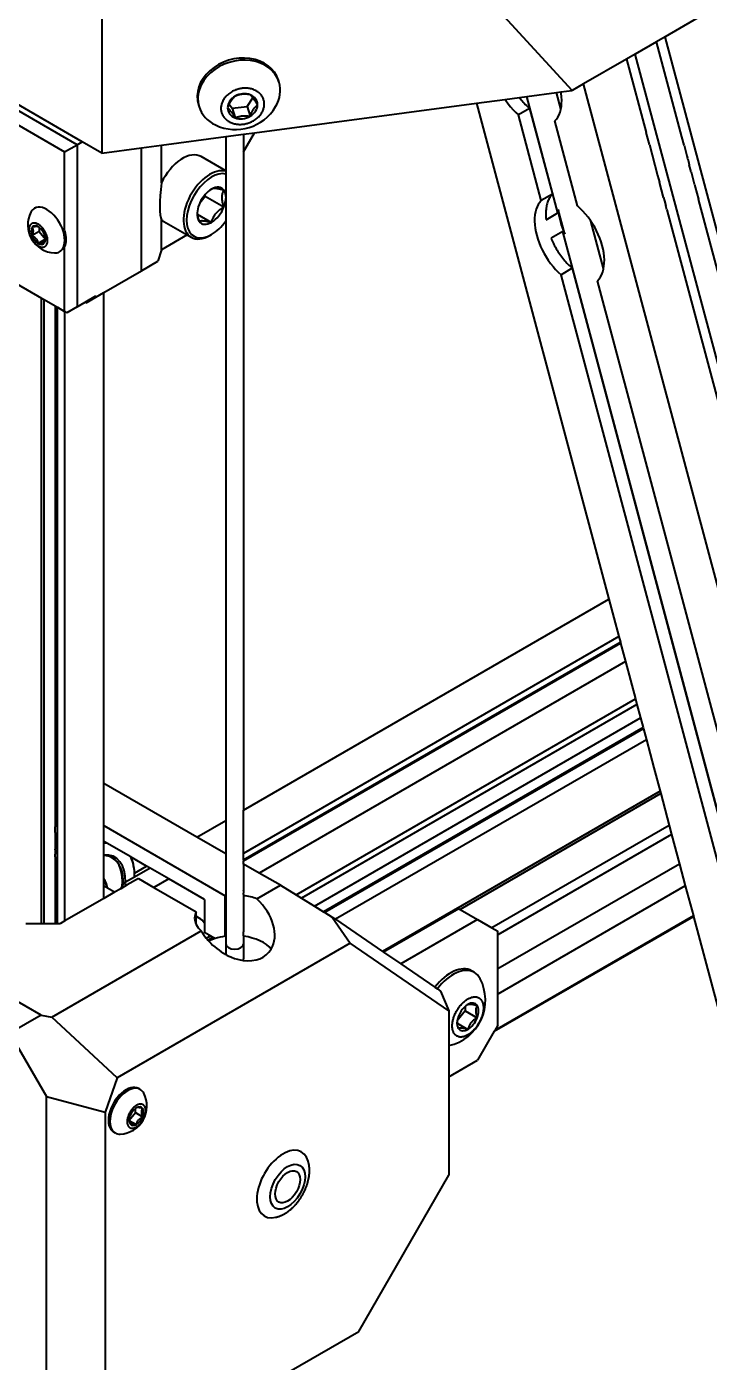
# Model space of a CAD drawing. Header units: millimetres. Extents: x 15 to 415, y 5 to 292.
# Drawn here: x 291.13 to 300.81, y 110.38 to 129.34 of the extents above; entities that cross this region are included whole.
import ezdxf

# ---------------------------------------------------------------- set-up
doc = ezdxf.new("R2010")
doc.units = ezdxf.units.MM
doc.layers.add('Geometries', color=7, linetype='Continuous')

msp = doc.modelspace()

# ---------------------------------------------------------------- linework, layer by layer
at = {"layer": 'Geometries', "linetype": 'Continuous', "lineweight": 40}
for p, q in [((298.865, 128.4325), (293.1693, 134.6222)), ((292.1921, 134.0076), (292.1921, 127.543)), ((300.7939, 129.5461), (300.184, 129.194)), ((291.8406, 127.6608), (289.0563, 129.2683)), ((291.9143, 127.7034), (289.1301, 129.3109)), ((289.0563, 129.0642), (291.6638, 127.5588)), ((300.0599, 129.1223), (299.7591, 128.9487)), ((300.184, 129.194), (300.0599, 129.1223)), ((300.4199, 127.7725), (300.0599, 129.1223)), ((316.9937, 66.1602), (300.184, 129.194)), ((299.636, 128.8776), (299.0261, 128.5255)), ((299.7591, 128.9487), (299.636, 128.8776)), ((299.636, 128.8776), (299.9146, 127.8329)), ((317.0907, 63.9574), (299.7591, 128.9487)), ((294.7056, 128.5467), (294.6967, 128.576)), ((299.0261, 128.5255), (298.865, 128.4325)), ((316.3039, 63.7362), (299.0261, 128.5255)), ((294.2533, 128.2017), (294.335, 128.3273)), ((297.5076, 128.2515), (297.9097, 128.3051)), ((297.9097, 128.3051), (298.1144, 128.3324)), ((298.1144, 128.3324), (298.2219, 128.3467)), ((298.2219, 128.3467), (298.6424, 128.4028)), ((298.6624, 126.6947), (298.2219, 128.3467)), ((298.6424, 128.4028), (298.7042, 128.411)), ((298.7044, 128.1702), (298.6424, 128.4028)), ((298.7042, 128.411), (298.865, 128.4325)), ((293.5609, 128.2291), (293.5699, 128.1998)), ((293.9974, 128.2369), (294.0401, 128.18)), ((294.0401, 128.18), (294.2533, 128.2017)), ((294.0401, 128.18), (294.0819, 128.0432)), ((294.2533, 128.2017), (294.2951, 128.0649)), ((294.3565, 127.8315), (297.5076, 128.2515)), ((297.5076, 128.2515), (299.385, 121.2115)), ((298.2606, 128.1756), (298.1015, 128.0837)), ((298.2606, 128.1756), (298.5843, 126.9616)), ((298.4252, 126.8697), (298.1015, 128.0837)), ((298.9391, 126.793), (298.6175, 127.9987)), ((293.0375, 127.6557), (293.9512, 127.7775)), ((293.9512, 127.7775), (294.2012, 127.8108)), ((293.9512, 127.7775), (293.9512, 127.2909)), ((294.2012, 127.8108), (294.3565, 127.8315)), ((294.2012, 127.5626), (294.3565, 127.8315)), ((294.2012, 127.8108), (294.2012, 127.5626)), ((299.9591, 127.6661), (299.9146, 127.8329)), ((300.4514, 127.6541), (300.4199, 127.7725)), ((291.6638, 127.5588), (291.8406, 127.6608)), ((291.6638, 126.4465), (291.6638, 127.5588)), ((291.8406, 127.6608), (291.9143, 127.7034)), ((291.8406, 127.6608), (291.8406, 125.3626)), ((292.1921, 127.543), (291.9143, 127.7034)), ((292.1921, 127.543), (292.7537, 127.6179)), ((292.7537, 127.6179), (293.0375, 127.6557)), ((292.7537, 125.8719), (292.7537, 127.6179)), ((293.0375, 127.121), (293.0375, 127.6557)), ((294.2012, 127.5626), (294.2012, 118.2186)), ((299.9591, 127.6661), (300.0767, 127.2252)), ((300.4514, 127.6541), (300.491, 127.5058)), ((293.9512, 127.2909), (293.6026, 127.4922)), ((300.491, 127.5058), (300.5006, 127.4699)), ((300.5028, 127.4614), (300.5006, 127.4699)), ((300.5028, 127.4614), (300.5196, 127.3987)), ((300.5196, 127.3987), (300.5259, 127.3748)), ((300.5516, 127.2786), (300.5259, 127.3748)), ((293.9512, 127.2909), (293.9512, 127.285)), ((293.9512, 127.285), (293.9512, 127.2458)), ((293.9512, 127.2458), (293.9512, 126.9261)), ((300.0767, 127.2252), (300.1021, 127.13)), ((300.5516, 127.2786), (300.597, 127.1084)), ((300.1597, 126.9138), (300.1021, 127.13)), ((300.5993, 127.0995), (300.597, 127.1084)), ((300.5993, 127.0995), (300.6102, 127.0587)), ((300.6102, 127.0587), (300.6557, 126.8883)), ((293.5808, 126.8352), (293.659, 126.9325)), ((293.659, 126.9325), (293.659, 126.9566)), ((293.659, 126.9325), (293.9242, 126.7794)), ((293.9512, 126.9261), (293.9512, 126.8996)), ((293.9512, 126.8996), (293.9512, 126.5799)), ((298.5843, 126.9616), (298.4252, 126.8697)), ((300.1597, 126.9138), (300.1731, 126.8636)), ((300.1731, 126.8636), (300.192, 126.7927)), ((300.2064, 126.7389), (300.192, 126.7927)), ((302.0702, 121.584), (300.6557, 126.8883)), ((291.2356, 126.7591), (291.2553, 126.7705)), ((293.5454, 126.6761), (293.7474, 126.5595)), ((298.4944, 126.5977), (298.6624, 126.6947)), ((298.7616, 126.3899), (298.6674, 126.743)), ((300.2064, 126.7389), (300.3296, 126.2769)), ((291.202, 126.4891), (291.2014, 126.489)), ((291.3035, 126.4301), (291.2014, 126.3711)), ((291.3035, 126.4879), (291.3035, 126.4301)), ((291.3035, 126.4301), (291.391, 126.3212)), ((293.0375, 126.1703), (293.0375, 126.5974)), ((293.0714, 126.5721), (293.4024, 126.381)), ((293.9512, 126.5799), (293.9512, 118.0743)), ((298.7328, 126.4306), (298.5648, 126.3336)), ((315.2899, 64.3438), (298.7328, 126.4306)), ((299.3091, 125.903), (299.1291, 126.578)), ((290.0463, 126.2294), (291.3368, 125.4844)), ((291.3907, 126.3195), (291.2898, 126.2612)), ((291.3908, 126.3195), (291.391, 126.3212)), ((291.3912, 126.3234), (291.3916, 126.3279)), ((293.4024, 126.381), (293.0375, 126.1703)), ((293.4024, 126.381), (293.4593, 126.3481)), ((293.7249, 126.3744), (293.7474, 126.3874)), ((300.3296, 126.2769), (314.3398, 73.7404)), ((291.5919, 126.1421), (291.6115, 126.1534)), ((291.6638, 125.2955), (291.6638, 126.2113)), ((293.0375, 126.1703), (292.9876, 126.0069)), ((292.2207, 125.5641), (292.7537, 125.8719)), ((292.7537, 125.8719), (292.9876, 126.0069)), ((298.8652, 125.9084), (298.7061, 125.8165)), ((298.8652, 125.9084), (300.2688, 120.6452)), ((315.0703, 64.4529), (298.7061, 125.8165)), ((315.6479, 64.1371), (299.2221, 125.7315)), ((291.3368, 125.4844), (291.3721, 125.4639)), ((291.3368, 116.6099), (291.3368, 125.4844)), ((291.3721, 125.4639), (291.5274, 125.3743)), ((291.3721, 116.6099), (291.3721, 125.4639)), ((291.9535, 125.4278), (292.1058, 125.5158)), ((291.969, 125.4189), (292.1058, 125.4978)), ((292.1058, 125.4978), (292.2207, 125.5641)), ((292.1058, 125.4978), (292.1058, 125.5158)), ((292.2207, 118.5978), (292.2207, 125.5641)), ((291.5274, 125.3743), (291.5613, 125.3547)), ((291.5274, 125.3743), (291.5274, 118.1753)), ((291.5613, 125.3547), (291.6638, 125.2955)), ((291.5613, 116.6099), (291.5613, 125.3547)), ((291.6638, 125.2955), (291.6677, 125.2933)), ((291.6677, 125.2933), (291.6941, 125.2781)), ((291.6677, 116.6474), (291.6677, 125.2933)), ((291.8406, 125.3626), (291.6941, 125.2781)), ((291.8406, 125.3626), (291.9535, 125.4278)), ((291.9535, 125.4278), (291.969, 125.4189)), ((294.2012, 118.2186), (299.385, 121.2115)), ((299.385, 121.2115), (299.5266, 120.6808)), ((299.5266, 120.6808), (294.2012, 117.6062)), ((294.2012, 117.5144), (299.5478, 120.6012)), ((294.2012, 117.4993), (299.5513, 120.5881)), ((299.5266, 120.6808), (299.5478, 120.6012)), ((299.5478, 120.6012), (299.5513, 120.5881)), ((299.5513, 120.5881), (299.6209, 120.327)), ((300.2689, 120.6446), (300.2688, 120.6452)), ((300.2689, 120.6446), (315.2817, 64.3485)), ((299.6209, 120.327), (294.4232, 117.3262)), ((299.6209, 120.327), (299.7624, 119.7964)), ((294.9465, 117.0159), (299.7624, 119.7964)), ((299.7624, 119.7964), (299.7836, 119.7168)), ((299.7836, 119.7168), (295.0236, 116.9686)), ((299.7836, 119.7168), (299.8343, 119.5268)), ((295.2076, 116.8556), (299.8343, 119.5268)), ((299.8343, 119.5268), (299.8697, 119.3941)), ((299.8697, 119.3941), (295.3361, 116.7767)), ((299.8748, 119.375), (295.3546, 116.7653)), ((299.9167, 119.2178), (295.5043, 116.6703)), ((299.9169, 119.2173), (295.5048, 116.67)), ((299.8697, 119.3941), (299.8748, 119.375)), ((299.8748, 119.375), (299.9167, 119.2178)), ((299.9167, 119.2178), (299.9169, 119.2173)), ((299.9169, 119.2173), (300.023, 118.8193)), ((300.023, 118.8193), (300.1112, 118.4885)), ((293.5394, 117.8365), (292.2207, 118.5978)), ((292.2207, 117.9996), (292.2207, 118.5978)), ((300.1112, 118.4885), (296.1719, 116.2142)), ((300.1206, 118.4532), (297.275, 116.8102)), ((300.1112, 118.4885), (300.1206, 118.4532)), ((300.1206, 118.4532), (300.2408, 118.0024)), ((291.5274, 118.1753), (291.5274, 118.1608)), ((291.5274, 118.1608), (291.5274, 117.9829)), ((293.5394, 117.8365), (293.9512, 118.0743)), ((293.9512, 118.0743), (293.9512, 117.5987)), ((294.2012, 117.6062), (294.2012, 118.2186)), ((291.5274, 117.9035), (291.5274, 117.9829)), ((291.5274, 117.9035), (291.5274, 117.8843)), ((291.5274, 117.8843), (291.5274, 117.6657)), ((292.2207, 117.9996), (293.9424, 117.0055)), ((292.2207, 117.775), (292.2207, 117.9996)), ((300.2408, 118.0024), (297.7255, 116.5502)), ((300.2408, 118.0024), (300.2749, 117.8748)), ((292.237, 117.7656), (292.2207, 117.775)), ((292.2207, 117.7634), (292.2207, 117.775)), ((292.2207, 117.746), (292.2207, 117.7634)), ((292.2207, 117.5865), (292.2207, 117.746)), ((292.2622, 117.7511), (292.237, 117.7656)), ((292.6017, 117.555), (292.2622, 117.7511)), ((293.9512, 117.5987), (293.5394, 117.8365)), ((300.2749, 117.8748), (297.8082, 116.4507)), ((300.2749, 117.8748), (300.3871, 117.4541)), ((291.5274, 117.6576), (291.5274, 117.6657)), ((291.5274, 117.6573), (291.5274, 117.6576)), ((291.5274, 117.6573), (291.5274, 117.5948)), ((291.5274, 117.5555), (291.5274, 117.5948)), ((291.5274, 117.5555), (291.5274, 116.6142)), ((292.2207, 117.5741), (292.2207, 117.5865)), ((292.2207, 117.2428), (292.2207, 117.5741)), ((292.6093, 117.5507), (292.6017, 117.555)), ((292.8268, 117.4251), (292.6093, 117.5507)), ((293.9512, 117.5987), (293.9512, 117.37)), ((294.2012, 117.5144), (294.2012, 117.6062)), ((294.2012, 117.5144), (294.2012, 117.4993)), ((292.6553, 117.3261), (292.8268, 117.4251)), ((292.8752, 117.3971), (292.6557, 117.2704)), ((292.8752, 117.3971), (292.8268, 117.4251)), ((293.1404, 117.244), (292.8752, 117.3971)), ((293.9512, 117.37), (293.9512, 117.1761)), ((294.2012, 117.4543), (294.2012, 117.4993)), ((294.4232, 117.3262), (294.2012, 117.4543)), ((294.2012, 117.4543), (294.2012, 117.198)), ((294.7239, 117.1526), (294.4232, 117.3262)), ((300.3871, 117.4541), (297.8082, 115.9652)), ((300.3871, 117.4541), (300.4693, 117.1457)), ((291.332, 115.3099), (287.9373, 117.2698)), ((292.2207, 117.216), (292.2207, 117.2428)), ((292.2207, 117.144), (292.2207, 117.216)), ((292.2207, 117.1424), (292.2207, 117.144)), ((292.2217, 117.1417), (292.2207, 117.1424)), ((292.2207, 116.9667), (292.2207, 117.1424)), ((292.2672, 117.1155), (292.2217, 117.1417)), ((292.5504, 117.1571), (292.4594, 117.1046)), ((292.4594, 117.1046), (292.4793, 117.1389)), ((292.4793, 117.1389), (292.4903, 117.158)), ((292.4903, 117.158), (292.5049, 117.1833)), ((292.5275, 117.1964), (292.5049, 117.1833)), ((292.5049, 117.1833), (292.5504, 117.1571)), ((292.6557, 117.2704), (292.5275, 117.1964)), ((292.7112, 117.2499), (292.5504, 117.1571)), ((292.6558, 117.2855), (292.6558, 117.2957)), ((292.7112, 117.2499), (292.9309, 117.1231)), ((293.1404, 117.244), (292.9309, 117.1231)), ((292.9309, 117.1231), (293.5297, 116.7773)), ((293.6455, 116.9524), (293.1404, 117.244)), ((293.9512, 117.1761), (293.9512, 117.0536)), ((294.2012, 117.198), (294.2012, 117.1421)), ((294.2012, 117.1414), (294.2012, 117.1421)), ((294.2012, 117.1414), (294.2012, 117.0853)), ((294.3905, 116.9601), (294.7239, 117.1526)), ((294.7239, 117.1526), (294.9465, 117.0159)), ((300.4693, 117.1457), (297.8082, 115.6094)), ((300.4693, 117.1457), (300.5829, 116.7196)), ((292.2207, 116.9667), (291.6677, 116.6474)), ((292.3728, 117.0545), (292.2207, 116.9667)), ((292.2701, 117.1138), (292.2672, 117.1155)), ((292.3728, 117.0545), (292.2701, 117.1138)), ((292.4594, 117.1046), (292.3728, 117.0545)), ((293.6455, 116.9524), (293.6455, 116.6154)), ((293.9424, 116.4289), (293.9424, 117.0055)), ((293.9512, 117.0536), (293.9512, 117.0067)), ((293.9512, 117.0067), (293.9512, 116.9977)), ((293.9512, 116.9977), (293.9512, 116.7301)), ((294.2012, 117.0768), (294.2012, 117.0853)), ((294.2012, 117.0768), (294.2012, 117.0409)), ((294.2012, 117.0207), (294.2012, 117.0409)), ((294.2012, 117.0207), (294.2012, 117.0067)), ((294.2012, 117.0067), (294.2012, 116.8781)), ((294.9465, 117.0159), (295.0236, 116.9686)), ((295.0236, 116.9686), (295.2076, 116.8556)), ((293.5297, 116.7112), (293.5297, 116.7773)), ((294.2012, 116.8781), (294.2012, 116.5856)), ((295.2076, 116.8556), (295.3361, 116.7767)), ((295.3361, 116.7767), (295.3546, 116.7653)), ((295.3546, 116.7653), (295.4595, 116.7009)), ((297.2574, 116.8204), (296.1881, 116.2031)), ((297.2574, 116.8204), (297.275, 116.8102)), ((297.275, 116.8102), (297.5225, 116.6673)), ((291.1106, 116.6099), (291.3368, 116.6099)), ((291.3368, 116.6099), (291.3721, 116.6099)), ((291.3721, 116.6099), (291.5274, 116.6099)), ((291.5291, 116.6132), (291.5274, 116.6142)), ((291.5274, 116.6142), (291.5274, 116.6118)), ((291.5274, 116.6099), (291.5274, 116.6118)), ((291.5274, 116.6099), (291.5348, 116.6099)), ((291.5348, 116.6099), (291.5291, 116.6132)), ((291.5348, 116.6099), (291.5613, 116.6099)), ((291.5613, 116.6099), (291.6027, 116.6099)), ((291.6677, 116.6474), (291.6027, 116.6099)), ((293.5297, 116.7051), (293.5297, 116.7112)), ((293.5297, 116.5954), (293.5297, 116.7051)), ((293.5725, 116.6866), (293.5361, 116.7077)), ((293.6455, 116.6154), (293.6455, 116.4849)), ((293.9512, 116.7301), (293.9512, 116.5513)), ((294.2012, 116.5856), (294.2012, 116.4938)), ((295.4595, 116.7009), (295.7144, 116.3302)), ((295.4595, 116.7009), (295.5043, 116.6703)), ((295.5043, 116.6703), (295.5048, 116.67)), ((295.5048, 116.67), (295.8692, 116.421)), ((297.5225, 116.6673), (296.431, 116.0372)), ((297.5225, 116.6673), (297.7255, 116.5502)), ((297.7592, 115.0809), (300.5849, 116.7123)), ((300.5829, 116.7196), (297.7665, 115.0936)), ((300.5829, 116.7196), (300.5849, 116.7123)), ((300.5849, 116.7123), (303.4843, 105.8397)), ((291.4822, 115.281), (293.6022, 116.5049)), ((293.7129, 116.446), (293.6455, 116.4849)), ((293.6851, 116.4069), (293.6737, 116.4014)), ((293.7381, 116.4314), (293.7129, 116.446)), ((293.7717, 116.412), (293.7381, 116.4314)), ((293.7988, 116.3964), (293.7717, 116.412)), ((293.9512, 116.5513), (293.9512, 116.4871)), ((293.9512, 116.4871), (293.9512, 116.433)), ((293.9512, 116.433), (293.9512, 116.4301)), ((293.9512, 116.4301), (293.9512, 116.392)), ((293.9512, 116.392), (293.9512, 116.3106)), ((294.2012, 116.4938), (294.2012, 116.4912)), ((294.2012, 116.434), (294.2012, 116.4912)), ((294.2012, 116.434), (294.2012, 116.4301)), ((294.2012, 116.4301), (294.2012, 116.3189)), ((295.8692, 116.421), (296.1719, 116.2142)), ((297.7255, 116.5502), (297.8082, 116.5024)), ((297.8082, 116.4507), (297.8082, 116.5024)), ((297.8082, 115.9652), (297.8082, 116.4507)), ((295.7144, 116.3302), (292.4095, 114.4221)), ((293.9512, 116.3189), (293.9512, 116.3106)), ((293.9512, 116.3106), (293.9512, 116.1695)), ((293.9512, 116.3106), (293.9512, 116.1695)), ((294.2012, 116.3189), (294.2012, 116.2629)), ((294.2012, 116.3189), (294.2012, 116.2629)), ((294.2012, 116.2629), (294.2012, 116.1097)), ((294.2012, 116.2629), (294.2012, 116.1097)), ((297.1159, 115.3727), (295.7144, 116.3302)), ((296.1719, 116.2142), (296.1881, 116.2031)), ((296.1881, 116.2031), (296.431, 116.0372)), ((296.431, 116.0372), (296.9165, 115.7055)), ((297.474, 115.9181), (297.4375, 115.9392)), ((297.8082, 115.6094), (297.8082, 115.9652)), ((296.9165, 115.7055), (296.951, 115.6819)), ((296.951, 115.6819), (296.9957, 115.6513)), ((296.9957, 115.6513), (297.1159, 115.3727)), ((297.8082, 115.1658), (297.8082, 115.6094)), ((297.3461, 115.4343), (297.3461, 115.371)), ((291.332, 115.3099), (290.8875, 115.0533)), ((291.332, 115.3099), (291.4822, 115.281)), ((292.4095, 114.4221), (291.4822, 115.281)), ((297.1159, 115.3727), (297.1159, 114.8774)), ((297.3461, 115.371), (297.2333, 115.2306)), ((297.3461, 115.371), (297.5163, 115.2728)), ((290.8875, 115.0533), (291.4067, 114.154)), ((297.2322, 115.1953), (297.3837, 115.1078)), ((297.7592, 115.0809), (297.5225, 114.6709)), ((297.7665, 115.0936), (297.7592, 115.0809)), ((297.8082, 115.1658), (297.7665, 115.0936)), ((297.1159, 114.8774), (297.1159, 114.4362)), ((297.1159, 114.4362), (297.5225, 114.6709)), ((292.4095, 114.4221), (292.2405, 113.9345)), ((297.1159, 114.4362), (297.1159, 113.0395)), ((291.4067, 114.154), (292.2405, 113.9345)), ((291.4067, 109.3465), (291.4067, 114.154)), ((292.7361, 114.2565), (292.7142, 114.2691)), ((292.2405, 113.9345), (292.2405, 109.2981)), ((292.5807, 113.8186), (292.6682, 113.9275)), ((292.6682, 113.9275), (292.6682, 113.9853)), ((292.6682, 113.9275), (292.7703, 113.8685)), ((292.5807, 113.8186), (292.5809, 113.8169)), ((292.5809, 113.8169), (292.6819, 113.7586)), ((292.5933, 113.7671), (292.5935, 113.7665)), ((292.3579, 113.6521), (292.3798, 113.6395)), ((295.8363, 110.823), (297.1159, 113.0395)), ((294.6614, 112.4419), (294.6628, 112.4422)), ((293.4761, 109.4604), (295.8363, 110.823))]:
    msp.add_line(p, q, dxfattribs=at)
at = {"layer": 'Geometries', "linetype": 'Continuous', "lineweight": 40, "flags": 128}
for points in [[(293.9403, 128.3327), (293.9399, 128.3322), (293.9309, 128.3205), (293.9226, 128.3086), (293.9151, 128.2965), (293.9083, 128.2842), (293.9023, 128.2719), (293.8976, 128.2608), (293.8935, 128.2498), (293.89, 128.2387), (293.887, 128.2278), (293.8847, 128.2169), (293.8829, 128.2064), (293.8817, 128.196), (293.881, 128.1858), (293.8807, 128.1758), (293.881, 128.1656), (293.8817, 128.1554), (293.883, 128.1451), (293.8848, 128.1347), (293.8872, 128.1243), (293.8901, 128.1141), (293.8936, 128.104), (293.8977, 128.094), (293.9023, 128.0841), (293.9083, 128.073), (293.9151, 128.0621), (293.9226, 128.0515), (293.9309, 128.0413), (293.9399, 128.0314), (293.9496, 128.022), (293.9599, 128.013), (293.9709, 128.0045), (293.9824, 127.9966), (293.9945, 127.9893), (294.0071, 127.9825), (294.0201, 127.9764), (294.0335, 127.9709), (294.0471, 127.9661), (294.0611, 127.9619), (294.0752, 127.9583), (294.088, 127.9557), (294.1008, 127.9536), (294.1137, 127.952), (294.1265, 127.9509), (294.1393, 127.9502), (294.1518, 127.95), (294.1642, 127.9503), (294.1764, 127.9509), (294.1885, 127.952), (294.2008, 127.9534), (294.2132, 127.9553), (294.2258, 127.9576), (294.2385, 127.9605), (294.2514, 127.9637), (294.264, 127.9674), (294.2766, 127.9716), (294.2892, 127.9763), (294.3018, 127.9814), (294.3159, 127.9878), (294.3298, 127.9948), (294.3435, 128.0025), (294.3569, 128.0107), (294.3699, 128.0195), (294.3825, 128.0288), (294.3945, 128.0386), (294.4061, 128.0488), (294.4171, 128.0595), (294.4274, 128.0706), (294.4371, 128.082), (294.4461, 128.0937), (294.4543, 128.1056), (294.4619, 128.1177), (294.4686, 128.13), (294.4746, 128.1423), (294.4794, 128.1534), (294.4835, 128.1645), (294.487, 128.1755), (294.4899, 128.1864), (294.4923, 128.1973), (294.494, 128.2078), (294.4953, 128.2182), (294.496, 128.2284), (294.4962, 128.2384)], [(294.4962, 128.2384), (294.496, 128.2486), (294.4952, 128.2589), (294.494, 128.2692), (294.4921, 128.2795), (294.4897, 128.2899), (294.4868, 128.3001), (294.4833, 128.3102), (294.4793, 128.3202), (294.4746, 128.3302), (294.4686, 128.3413), (294.4619, 128.3521), (294.4543, 128.3627), (294.4461, 128.373), (294.4371, 128.3828), (294.4274, 128.3923), (294.4171, 128.4012), (294.4061, 128.4097), (294.3945, 128.4176), (294.3825, 128.4249), (294.3699, 128.4317), (294.3569, 128.4378), (294.3435, 128.4433), (294.3298, 128.4482), (294.3159, 128.4523), (294.3018, 128.4559), (294.289, 128.4585), (294.2762, 128.4606), (294.2633, 128.4622), (294.2504, 128.4633), (294.2376, 128.464), (294.2251, 128.4642), (294.2128, 128.4639), (294.2005, 128.4633), (294.1885, 128.4623), (294.1762, 128.4608), (294.1637, 128.4589), (294.1511, 128.4566), (294.1384, 128.4538), (294.1256, 128.4505), (294.113, 128.4468), (294.1004, 128.4426), (294.0877, 128.438), (294.0752, 128.4328), (294.0611, 128.4264), (294.0471, 128.4194), (294.0335, 128.4117), (294.0201, 128.4035), (294.0071, 128.3948), (293.9945, 128.3855), (293.9824, 128.3756), (293.9709, 128.3654), (293.9599, 128.3547), (293.9496, 128.3436), (293.9403, 128.3327)], [(294.0598, 128.3293), (294.0598, 128.3292), (294.0548, 128.324), (294.0499, 128.3187), (294.0443, 128.3122), (294.0389, 128.3055), (294.0336, 128.2985), (294.0285, 128.2913), (294.0235, 128.2839), (294.0186, 128.2761), (294.0138, 128.268), (294.009, 128.2595), (294.0043, 128.2506), (293.9995, 128.2412), (293.9974, 128.2369)], [(294.0819, 128.3494), (294.076, 128.3444), (294.0703, 128.3394), (294.0649, 128.3344), (294.0598, 128.3293)], [(294.1834, 128.3767), (294.1736, 128.3755), (294.1638, 128.3741), (294.154, 128.3723), (294.1442, 128.3701), (294.1343, 128.3677), (294.1259, 128.3653), (294.1175, 128.3627), (294.1088, 128.3598), (294.1001, 128.3567), (294.0911, 128.3532), (294.0819, 128.3494)], [(294.2012, 128.378), (294.1934, 128.3776), (294.1834, 128.3767)], [(294.2951, 128.3711), (294.2842, 128.3728), (294.2737, 128.3743), (294.2635, 128.3756), (294.2537, 128.3766), (294.2442, 128.3774), (294.235, 128.3779), (294.2242, 128.3783), (294.2138, 128.3784), (294.2035, 128.3781), (294.2012, 128.378)], [(294.31, 128.3564), (294.3074, 128.359), (294.3034, 128.3631), (294.2993, 128.3671), (294.2951, 128.3711)], [(294.335, 128.3273), (294.3336, 128.3291), (294.3288, 128.335), (294.3241, 128.3407), (294.3194, 128.3461), (294.3154, 128.3506), (294.3114, 128.3549), (294.31, 128.3564)], [(294.4017, 128.2288), (294.3958, 128.2383), (294.3902, 128.2473), (294.3848, 128.2559), (294.3796, 128.2639), (294.3746, 128.2716), (294.3697, 128.2789), (294.3641, 128.2872), (294.3587, 128.2951), (294.3535, 128.3026), (294.3484, 128.3097), (294.3434, 128.3164), (294.3385, 128.3229), (294.335, 128.3273)], [(297.9095, 128.3049), (297.9208, 128.2881), (297.9538, 128.2424), (297.9887, 128.1987), (298.0251, 128.1575), (298.0627, 128.1192), (298.1015, 128.0837)], [(298.1144, 128.3324), (298.1261, 128.3173), (298.1408, 128.299), (298.1549, 128.2822), (298.1693, 128.2658), (298.1838, 128.2498), (298.1986, 128.2342), (298.2139, 128.2188), (298.2293, 128.2039), (298.2448, 128.1895), (298.2606, 128.1756)], [(298.7047, 128.17), (298.7105, 128.2037), (298.7148, 128.2481), (298.7157, 128.2946), (298.7132, 128.3432), (298.7074, 128.3932), (298.7046, 128.4109)], [(293.9974, 128.2369), (293.9956, 128.233), (293.9916, 128.2244), (293.9876, 128.2154), (293.9836, 128.2059), (293.9794, 128.196), (293.9753, 128.1854)], [(293.9753, 128.1854), (293.9794, 128.1815), (293.9836, 128.1775), (293.9876, 128.1734), (293.9916, 128.1692), (293.9956, 128.1649), (293.9995, 128.1605), (294.0043, 128.155), (294.009, 128.1493), (294.0138, 128.1434), (294.0186, 128.1372), (294.0235, 128.1308), (294.0285, 128.124), (294.0336, 128.1169), (294.0389, 128.1095), (294.0443, 128.1016), (294.0499, 128.0933), (294.0548, 128.086), (294.0598, 128.0783), (294.0649, 128.0702), (294.0703, 128.0617), (294.076, 128.0527), (294.0819, 128.0432)], [(294.2951, 128.0649), (294.2993, 128.0754), (294.3034, 128.0854), (294.3074, 128.0949), (294.3114, 128.1039), (294.3154, 128.1125), (294.3194, 128.1207), (294.3241, 128.1301), (294.3288, 128.139), (294.3336, 128.1475), (294.3385, 128.1556), (294.3434, 128.1633), (294.3484, 128.1708), (294.3535, 128.178), (294.3587, 128.1849), (294.3641, 128.1916), (294.3697, 128.1982), (294.3746, 128.2035), (294.3796, 128.2087), (294.3848, 128.2138), (294.3902, 128.2189), (294.3958, 128.2239), (294.4017, 128.2288)], [(298.6175, 127.9987), (298.6406, 128.0243), (298.6607, 128.0536), (298.6779, 128.0865), (298.692, 128.1226), (298.7029, 128.1617), (298.7047, 128.17)], [(294.0819, 128.0432), (294.0911, 128.047), (294.1001, 128.0505), (294.1088, 128.0537), (294.1175, 128.0565), (294.1259, 128.0591), (294.1343, 128.0615), (294.1442, 128.064), (294.154, 128.0661), (294.1638, 128.0679), (294.1736, 128.0693), (294.1834, 128.0705)], [(294.1834, 128.0705), (294.1934, 128.0714), (294.2035, 128.0719), (294.2138, 128.0722), (294.2242, 128.0721), (294.235, 128.0717), (294.2442, 128.0712), (294.2537, 128.0704), (294.2635, 128.0694), (294.2737, 128.0682), (294.2842, 128.0666), (294.2951, 128.0649)], [(293.8901, 127.0238), (293.8827, 127.0256), (293.8736, 127.0277), (293.865, 127.0296), (293.8567, 127.0313), (293.8458, 127.0334), (293.8355, 127.0352), (293.8259, 127.0367), (293.8169, 127.0379), (293.8085, 127.0388), (293.8005, 127.0394), (293.793, 127.0397), (293.786, 127.0397), (293.7794, 127.0394), (293.7731, 127.0388), (293.7689, 127.0382), (293.7649, 127.0374), (293.7611, 127.0364), (293.7574, 127.0353), (293.7539, 127.034), (293.7506, 127.0326), (293.7474, 127.0309)], [(293.9242, 127.0151), (293.913, 127.018), (293.9024, 127.0208), (293.8923, 127.0233), (293.8901, 127.0238)], [(293.8968, 126.913), (293.8971, 126.9238), (293.8979, 126.9344), (293.8991, 126.9447), (293.901, 126.9549), (293.9033, 126.965), (293.9053, 126.9721), (293.9077, 126.9793), (293.9103, 126.9864), (293.9132, 126.9935), (293.9165, 127.0006), (293.9202, 127.0078), (293.9242, 127.0151)], [(293.9242, 126.7794), (293.9202, 126.7913), (293.9165, 126.8027), (293.9132, 126.8136), (293.9103, 126.8242), (293.9077, 126.8343), (293.9053, 126.8441), (293.9033, 126.8536), (293.901, 126.8664), (293.8991, 126.8787), (293.8979, 126.8905), (293.8971, 126.9019), (293.8968, 126.913)], [(298.4252, 126.8697), (298.4028, 126.8439), (298.3833, 126.8145), (298.3666, 126.7817), (298.353, 126.7457), (298.3425, 126.7068), (298.3353, 126.6651), (298.3313, 126.621), (298.3305, 126.575), (298.3331, 126.5269), (298.339, 126.4774), (298.348, 126.4269), (298.3603, 126.3754), (298.3756, 126.3234), (298.3939, 126.2715), (298.4151, 126.2195), (298.439, 126.1681), (298.4654, 126.1178), (298.4944, 126.0685), (298.5254, 126.0209), (298.5584, 125.9752), (298.5933, 125.9315), (298.6297, 125.8903), (298.6673, 125.852), (298.7061, 125.8165)], [(298.5843, 126.9616), (298.5746, 126.9512), (298.5654, 126.9402), (298.5567, 126.9286), (298.5484, 126.9163), (298.5407, 126.9035), (298.5333, 126.8896), (298.5264, 126.8751), (298.5201, 126.86), (298.5144, 126.8444), (298.5092, 126.8282), (298.5049, 126.8123), (298.5011, 126.796), (298.4978, 126.7793), (298.4951, 126.7621), (298.4929, 126.7445), (298.4912, 126.726), (298.4901, 126.7071), (298.4896, 126.6879), (298.4896, 126.6683), (298.4903, 126.6483), (298.491, 126.6358), (298.4919, 126.6232), (298.493, 126.6105), (298.4944, 126.5977)], [(299.1292, 126.5782), (299.1227, 126.5877), (299.0891, 126.6338), (299.0536, 126.6777), (299.0166, 126.7191), (298.9784, 126.7575), (298.9391, 126.793)], [(293.5438, 126.6937), (293.5443, 126.6864), (293.5454, 126.6761)], [(293.5454, 126.6761), (293.5456, 126.6745), (293.5474, 126.6623), (293.5498, 126.6495), (293.5518, 126.64), (293.5541, 126.6302), (293.5567, 126.62), (293.5597, 126.6095), (293.563, 126.5985), (293.5666, 126.5871), (293.5706, 126.5753)], [(293.7474, 126.5595), (293.7506, 126.5707), (293.7539, 126.5815), (293.7574, 126.5918), (293.7611, 126.6018), (293.7649, 126.6114), (293.7689, 126.6206), (293.7731, 126.6295), (293.7794, 126.6415), (293.786, 126.6531), (293.793, 126.6642), (293.8005, 126.6749), (293.8085, 126.6852), (293.8169, 126.6953), (293.8259, 126.7051), (293.8355, 126.7147), (293.8458, 126.7241), (293.8567, 126.7334), (293.865, 126.74), (293.8736, 126.7466), (293.8827, 126.7531), (293.8923, 126.7597), (293.9024, 126.7662), (293.913, 126.7728), (293.9242, 126.7794)], [(298.6624, 126.6947), (298.6632, 126.7068), (298.6643, 126.7189), (298.6657, 126.731), (298.6674, 126.743)], [(298.6674, 126.743), (298.6689, 126.7223), (298.671, 126.7013), (298.6736, 126.6801), (298.6769, 126.6586), (298.6799, 126.641), (298.6834, 126.6232), (298.6873, 126.6053), (298.6915, 126.5873), (298.6962, 126.5693), (298.7023, 126.5471), (298.7091, 126.5249), (298.7164, 126.5026), (298.7242, 126.4803), (298.731, 126.4621), (298.7382, 126.444), (298.7456, 126.4259), (298.7535, 126.4078), (298.7616, 126.3899)], [(291.3721, 126.4514), (291.3679, 126.4576), (291.3623, 126.4653), (291.3566, 126.4727), (291.3507, 126.4798), (291.3447, 126.4867), (291.3386, 126.4932), (291.3304, 126.5013), (291.3221, 126.5088), (291.3139, 126.5156), (291.3057, 126.5218), (291.2977, 126.5273), (291.2898, 126.5321), (291.2819, 126.5364), (291.2738, 126.5402), (291.2656, 126.5435), (291.2574, 126.5462), (291.2492, 126.5482), (291.241, 126.5495), (291.2349, 126.5501), (291.2289, 126.5502), (291.223, 126.5498), (291.2172, 126.549), (291.2116, 126.5478), (291.2062, 126.5461), (291.201, 126.544), (291.196, 126.5414), (291.1913, 126.5384), (291.1868, 126.5349), (291.1827, 126.5311), (291.1788, 126.5269), (291.1752, 126.5223), (291.172, 126.5173), (291.1691, 126.5121), (291.1665, 126.5065), (291.1636, 126.4988), (291.1612, 126.4906), (291.1594, 126.4821), (291.1582, 126.4734), (291.1574, 126.4646), (291.1572, 126.4556), (291.1574, 126.4463), (291.1582, 126.4366), (291.1594, 126.4264), (291.1612, 126.4159), (291.1636, 126.405), (291.1665, 126.3938), (291.1691, 126.3853), (291.172, 126.3767), (291.1752, 126.368), (291.1788, 126.3593), (291.1827, 126.3506), (291.1868, 126.342), (291.1913, 126.3334), (291.196, 126.3249), (291.201, 126.3166), (291.2062, 126.3084), (291.2116, 126.3005), (291.2172, 126.2928), (291.223, 126.2853), (291.2289, 126.2782), (291.2349, 126.2714), (291.241, 126.2648), (291.2492, 126.2567), (291.2574, 126.2492), (291.2656, 126.2424), (291.2738, 126.2363), (291.2819, 126.2308), (291.2898, 126.2259)], [(291.2014, 126.489), (291.2041, 126.4839), (291.2065, 126.4789), (291.2086, 126.4739), (291.2104, 126.4689), (291.2118, 126.4639), (291.2133, 126.4576), (291.214, 126.4532)], [(291.2151, 126.4379), (291.2149, 126.431), (291.2143, 126.4237), (291.2133, 126.4162), (291.2118, 126.4082), (291.2104, 126.4015), (291.2086, 126.3945), (291.2065, 126.3872), (291.2041, 126.3794), (291.2014, 126.3711)], [(291.2169, 126.493), (291.2163, 126.4928), (291.2091, 126.491), (291.202, 126.4891)], [(291.214, 126.4532), (291.2143, 126.4512), (291.2149, 126.4447), (291.2151, 126.4379)], [(291.2638, 126.5011), (291.2593, 126.5008), (291.2539, 126.5002), (291.2482, 126.4994), (291.2419, 126.4984), (291.2351, 126.4971), (291.2293, 126.4959), (291.223, 126.4944), (291.2169, 126.493)], [(291.2656, 126.5012), (291.2642, 126.5012), (291.2638, 126.5011)], [(291.2898, 126.4969), (291.2875, 126.498), (291.2851, 126.499), (291.2826, 126.4998), (291.2798, 126.5004), (291.2769, 126.5008), (291.273, 126.5012), (291.2688, 126.5013), (291.2656, 126.5012)], [(291.3721, 126.2115), (291.3733, 126.2119), (291.3785, 126.2141), (291.3835, 126.2166), (291.3882, 126.2197), (291.3927, 126.2231), (291.3969, 126.2269), (291.4007, 126.2312), (291.4043, 126.2358), (291.4075, 126.2407), (291.4105, 126.246), (291.413, 126.2515), (291.416, 126.2593), (291.4183, 126.2674), (291.4201, 126.2759), (291.4214, 126.2846), (291.4221, 126.2935), (291.4224, 126.3025), (291.4221, 126.3117), (291.4214, 126.3215), (291.4201, 126.3316), (291.4183, 126.3421), (291.416, 126.353), (291.413, 126.3642), (291.4105, 126.3727), (291.4075, 126.3813), (291.4043, 126.39), (291.4007, 126.3987), (291.3969, 126.4074), (291.3927, 126.4161), (291.3882, 126.4247), (291.3835, 126.4331), (291.3785, 126.4415), (291.3733, 126.4496), (291.3721, 126.4514)], [(293.5706, 126.5753), (293.5738, 126.5769), (293.5771, 126.5784), (293.5806, 126.5797), (293.5843, 126.5808), (293.5881, 126.5818), (293.5922, 126.5825), (293.5964, 126.5832), (293.6026, 126.5837), (293.6092, 126.584), (293.6162, 126.584), (293.6237, 126.5837), (293.6317, 126.5832), (293.6401, 126.5823), (293.6492, 126.5811), (293.6588, 126.5796), (293.669, 126.5778), (293.6799, 126.5757), (293.6882, 126.574), (293.6968, 126.5721), (293.706, 126.57), (293.7155, 126.5677), (293.7256, 126.5652), (293.7362, 126.5624), (293.7474, 126.5595)], [(298.7616, 126.3899), (298.754, 126.3998), (298.7467, 126.4099), (298.7396, 126.4202), (298.7328, 126.4306)], [(299.3093, 125.9028), (299.3151, 125.9365), (299.3194, 125.9809), (299.3203, 126.0274), (299.3178, 126.076), (299.312, 126.126), (299.3029, 126.1771), (299.2905, 126.2293), (299.275, 126.2819), (299.2564, 126.3344), (299.2349, 126.387), (299.2106, 126.439), (299.1837, 126.4898), (299.1543, 126.5396), (299.1292, 126.5782)], [(291.2014, 126.3711), (291.2091, 126.3665), (291.2163, 126.3619), (291.223, 126.3573), (291.2293, 126.3528), (291.2351, 126.3482), (291.2419, 126.3423), (291.2482, 126.3364), (291.2539, 126.3303), (291.2593, 126.324), (291.2642, 126.3175), (291.2688, 126.3108), (291.273, 126.3037), (291.2769, 126.2962), (291.2798, 126.2899), (291.2826, 126.2833), (291.2851, 126.2763), (291.2875, 126.269), (291.2898, 126.2612)], [(291.2898, 126.2612), (291.2975, 126.2632), (291.3047, 126.265), (291.3114, 126.2666), (291.3177, 126.268), (291.3235, 126.2693), (291.3303, 126.2706), (291.3365, 126.2716), (291.3423, 126.2724), (291.3476, 126.273), (291.3526, 126.2734), (291.3571, 126.2735), (291.3614, 126.2734), (291.3653, 126.273), (291.3682, 126.2726), (291.371, 126.2719), (291.3721, 126.2716)], [(291.2898, 126.2259), (291.2977, 126.2216), (291.3057, 126.2178), (291.3139, 126.2146), (291.3221, 126.2119), (291.3304, 126.2098), (291.3386, 126.2085), (291.3447, 126.208), (291.3507, 126.2079), (291.3566, 126.2082), (291.3623, 126.209), (291.3679, 126.2102), (291.3721, 126.2115)], [(291.3721, 126.2716), (291.3735, 126.2712), (291.3759, 126.2702), (291.3782, 126.2691)], [(291.3782, 126.2691), (291.3809, 126.2773), (291.3833, 126.2851), (291.3854, 126.2925), (291.3871, 126.2995), (291.3886, 126.3062), (291.39, 126.3141), (291.3908, 126.3195)], [(291.391, 126.3212), (291.391, 126.3217), (291.3912, 126.3234)], [(298.5648, 126.3336), (298.5724, 126.3156), (298.5803, 126.2977), (298.5885, 126.2799), (298.5972, 126.262), (298.6061, 126.2442), (298.6153, 126.2266), (298.6265, 126.2062), (298.6381, 126.186), (298.65, 126.166), (298.6624, 126.1462), (298.675, 126.1268), (298.6884, 126.1071), (298.7022, 126.0877), (298.7163, 126.0687), (298.7307, 126.05), (298.7454, 126.0318), (298.7595, 126.015), (298.7739, 125.9986), (298.7885, 125.9826), (298.8032, 125.967), (298.8185, 125.9516), (298.8339, 125.9367), (298.8495, 125.9223), (298.8652, 125.9084)], [(299.2221, 125.7315), (299.2452, 125.7571), (299.2653, 125.7864), (299.2826, 125.8193), (299.2967, 125.8554), (299.3075, 125.8945), (299.3093, 125.9028)], [(293.718, 116.4223), (293.71, 116.4186), (293.6917, 116.41), (293.6851, 116.4069)], [(293.7381, 116.4314), (293.7283, 116.427), (293.718, 116.4223)], [(297.3837, 115.0295), (297.3749, 115.0246), (297.3659, 115.02), (297.3569, 115.0159), (297.3478, 115.0121), (297.3386, 115.0088), (297.3295, 115.006), (297.3204, 115.0036), (297.3114, 115.0018), (297.3024, 115.0004), (297.2922, 114.9995), (297.2822, 114.9994), (297.2724, 114.9999), (297.2628, 115.0012), (297.2535, 115.0033), (297.2444, 115.0061), (297.2358, 115.0097), (297.2275, 115.014), (297.2196, 115.019), (297.2122, 115.0247), (297.2052, 115.0312), (297.1988, 115.0382), (297.1928, 115.0459), (297.1874, 115.0541), (297.1826, 115.0628), (297.1783, 115.0721), (297.1749, 115.0807), (297.1719, 115.0896), (297.1694, 115.0988), (297.1673, 115.1083), (297.1656, 115.1179), (297.1643, 115.1275), (297.1634, 115.1373), (297.1629, 115.1471), (297.1627, 115.157), (297.1629, 115.1673), (297.1635, 115.178), (297.1644, 115.1889), (297.1657, 115.2002), (297.1674, 115.2118), (297.1695, 115.2235), (297.172, 115.2354), (297.1749, 115.2476), (297.1783, 115.2599), (297.1826, 115.2741), (297.1874, 115.2885), (297.1928, 115.3029), (297.1988, 115.3175), (297.2052, 115.332), (297.2122, 115.3464), (297.2196, 115.3607), (297.2275, 115.3748), (297.2358, 115.3887), (297.2444, 115.4023), (297.2535, 115.4155), (297.2628, 115.4284), (297.2724, 115.4408), (297.2822, 115.4527), (297.2922, 115.4641), (297.3024, 115.4749), (297.3115, 115.4841), (297.3208, 115.4929), (297.33, 115.5011), (297.3392, 115.5089), (297.3484, 115.5161), (297.3574, 115.5228), (297.3663, 115.5289), (297.3751, 115.5346), (297.3837, 115.5398), (297.3925, 115.5447), (297.4015, 115.5492), (297.4105, 115.5534), (297.4197, 115.5571), (297.4289, 115.5604), (297.4379, 115.5633), (297.447, 115.5656), (297.456, 115.5675), (297.465, 115.5688), (297.4752, 115.5697), (297.4852, 115.5699), (297.495, 115.5693), (297.5046, 115.568), (297.514, 115.5659), (297.523, 115.5631), (297.5317, 115.5596), (297.54, 115.5552), (297.5478, 115.5502), (297.5553, 115.5445), (297.5622, 115.5381), (297.5687, 115.531), (297.5746, 115.5234), (297.58, 115.5151), (297.5849, 115.5064), (297.5892, 115.4972), (297.5926, 115.4885), (297.5955, 115.4796), (297.5981, 115.4704), (297.6002, 115.4609), (297.6018, 115.4513), (297.6031, 115.4417), (297.604, 115.4319), (297.6045, 115.4221), (297.6047, 115.4122), (297.6045, 115.4019), (297.604, 115.3913), (297.603, 115.3803), (297.6017, 115.369), (297.6, 115.3574), (297.5979, 115.3457), (297.5954, 115.3338), (297.5925, 115.3216), (297.5892, 115.3093), (297.5849, 115.2951), (297.58, 115.2807), (297.5746, 115.2663), (297.5687, 115.2518), (297.5622, 115.2373), (297.5553, 115.2228), (297.5478, 115.2085), (297.54, 115.1944), (297.5317, 115.1805), (297.523, 115.1669), (297.514, 115.1537), (297.5046, 115.1409), (297.495, 115.1285), (297.4852, 115.1166), (297.4752, 115.1052), (297.465, 115.0943), (297.4559, 115.0851), (297.4467, 115.0764), (297.4374, 115.0681), (297.4282, 115.0604), (297.419, 115.0531), (297.41, 115.0465), (297.4012, 115.0403), (297.3924, 115.0347), (297.3837, 115.0295)], [(297.3837, 115.4614), (297.3865, 115.4628), (297.3894, 115.4641), (297.3926, 115.4652), (297.3959, 115.466), (297.3993, 115.4668), (297.403, 115.4673), (297.4077, 115.4678), (297.4126, 115.468), (297.4179, 115.468), (297.4235, 115.4677), (297.4295, 115.4673), (297.4358, 115.4666), (297.4426, 115.4658), (297.4498, 115.4647), (297.4575, 115.4633), (297.4657, 115.4617), (297.4729, 115.4602), (297.4806, 115.4585), (297.4887, 115.4566), (297.4974, 115.4545), (297.5065, 115.4521), (297.5163, 115.4495)], [(297.5163, 115.4495), (297.5128, 115.4432), (297.5097, 115.4369), (297.5069, 115.4307), (297.5045, 115.4245), (297.5024, 115.4182), (297.5006, 115.412), (297.4989, 115.4044), (297.4975, 115.3968), (297.4965, 115.389), (297.496, 115.3811), (297.4958, 115.373)], [(297.5163, 115.2728), (297.5065, 115.267), (297.4974, 115.2612), (297.4887, 115.2555), (297.4806, 115.2498), (297.4729, 115.2441), (297.4657, 115.2383), (297.4575, 115.2313), (297.4498, 115.2243), (297.4426, 115.2171), (297.4358, 115.2097), (297.4295, 115.2021), (297.4235, 115.1944), (297.4179, 115.1864), (297.4126, 115.178), (297.4077, 115.1694), (297.403, 115.1604), (297.3993, 115.1525), (297.3959, 115.1444), (297.3926, 115.1359), (297.3894, 115.127), (297.3865, 115.1176), (297.3837, 115.1078)], [(297.4958, 115.373), (297.496, 115.3647), (297.4965, 115.3561), (297.4975, 115.3472), (297.4989, 115.338), (297.5006, 115.3284), (297.5024, 115.3201), (297.5045, 115.3115), (297.5069, 115.3024), (297.5097, 115.293), (297.5128, 115.2831), (297.5163, 115.2728)], [(297.2322, 115.1953), (297.2314, 115.203), (297.231, 115.2083)], [(297.2511, 115.1197), (297.2476, 115.13), (297.2445, 115.1399), (297.2418, 115.1493), (297.2394, 115.1584), (297.2373, 115.167), (297.2355, 115.1753), (297.2337, 115.1849), (297.2323, 115.1941), (297.2322, 115.1953)], [(297.3837, 115.1078), (297.374, 115.1104), (297.3648, 115.1127), (297.3562, 115.1149), (297.348, 115.1168), (297.3403, 115.1185), (297.3331, 115.12), (297.3249, 115.1216), (297.3172, 115.1229), (297.31, 115.1241), (297.3033, 115.1249), (297.2969, 115.1256), (297.2909, 115.126), (297.2853, 115.1263), (297.2801, 115.1263), (297.2751, 115.126), (297.2704, 115.1256), (297.2668, 115.1251), (297.2633, 115.1243), (297.26, 115.1235), (297.2569, 115.1224), (297.2539, 115.1211), (297.2511, 115.1197)], [(292.6819, 113.7233), (292.6898, 113.7282), (292.6978, 113.7336), (292.706, 113.7398), (292.7142, 113.7466), (292.7225, 113.7541), (292.7307, 113.7622), (292.7368, 113.7687), (292.7428, 113.7756), (292.7487, 113.7827), (292.7544, 113.7902), (292.76, 113.7979), (292.7655, 113.8058), (292.7707, 113.814), (292.7756, 113.8223), (292.7804, 113.8308), (292.7848, 113.8393), (292.789, 113.848), (292.7929, 113.8567), (292.7964, 113.8654), (292.7997, 113.8741), (292.8026, 113.8827), (292.8052, 113.8912), (292.8081, 113.9024), (292.8105, 113.9133), (292.8123, 113.9238), (292.8135, 113.934), (292.8142, 113.9437), (292.8145, 113.953), (292.8142, 113.9619), (292.8135, 113.9708), (292.8123, 113.9795), (292.8105, 113.988), (292.8081, 113.9962), (292.8052, 114.0039), (292.8026, 114.0095), (292.7997, 114.0147), (292.7964, 114.0197), (292.7929, 114.0243), (292.789, 114.0285), (292.7848, 114.0323), (292.7804, 114.0358), (292.7756, 114.0388), (292.7707, 114.0414), (292.7655, 114.0435), (292.76, 114.0452), (292.7544, 114.0464), (292.7487, 114.0472), (292.7428, 114.0476), (292.7368, 114.0475), (292.7307, 114.0469), (292.7225, 114.0456), (292.7142, 114.0436), (292.706, 114.0409), (292.6978, 114.0376), (292.6898, 114.0338), (292.6819, 114.0295), (292.674, 114.0247), (292.6659, 114.0192), (292.6578, 114.013), (292.6495, 114.0062), (292.6413, 113.9987), (292.6331, 113.9906), (292.627, 113.9841), (292.621, 113.9772), (292.6151, 113.9701), (292.6093, 113.9627), (292.6037, 113.955), (292.5983, 113.947), (292.5931, 113.9389), (292.5881, 113.9305), (292.5834, 113.9221), (292.579, 113.9135), (292.5748, 113.9048), (292.5709, 113.8961), (292.5674, 113.8874), (292.5641, 113.8787), (292.5612, 113.8701), (292.5586, 113.8616), (292.5557, 113.8504), (292.5533, 113.8395), (292.5515, 113.829), (292.5503, 113.8188), (292.5495, 113.8091), (292.5493, 113.7999), (292.5495, 113.7909), (292.5503, 113.782), (292.5515, 113.7733), (292.5533, 113.7648), (292.5557, 113.7567), (292.5586, 113.7489), (292.5612, 113.7434), (292.5641, 113.7381), (292.5674, 113.7332), (292.5709, 113.7286), (292.5748, 113.7243), (292.579, 113.7205), (292.5834, 113.7171), (292.5881, 113.714), (292.5931, 113.7115), (292.5983, 113.7093), (292.6037, 113.7076), (292.6093, 113.7064), (292.6151, 113.7056), (292.621, 113.7053), (292.627, 113.7054), (292.6331, 113.7059), (292.6413, 113.7072), (292.6495, 113.7093), (292.6578, 113.7119), (292.6659, 113.7152), (292.674, 113.719), (292.6819, 113.7233)], [(292.694, 113.9981), (292.6918, 113.9978), (292.6891, 113.9971), (292.6865, 113.9964), (292.6841, 113.9954), (292.6819, 113.9943)], [(292.7703, 113.9864), (292.7625, 113.9884), (292.7553, 113.9902), (292.7486, 113.9918), (292.7424, 113.9932), (292.7365, 113.9945), (292.7298, 113.9958), (292.7235, 113.9968), (292.7177, 113.9976), (292.7124, 113.9982), (292.7075, 113.9986), (292.7029, 113.9987), (292.6987, 113.9986), (292.6948, 113.9982), (292.694, 113.9981)], [(292.7566, 113.9353), (292.7568, 113.9421), (292.7574, 113.9486), (292.7576, 113.9503)], [(292.7703, 113.8685), (292.7675, 113.8768), (292.7651, 113.8846), (292.7631, 113.8919), (292.7613, 113.8989), (292.7598, 113.9056), (292.7584, 113.9136), (292.7574, 113.9211), (292.7568, 113.9284), (292.7566, 113.9353)], [(292.7576, 113.9503), (292.7584, 113.955), (292.7598, 113.9613), (292.7613, 113.9663), (292.7631, 113.9713), (292.7651, 113.9763), (292.7675, 113.9813), (292.7703, 113.9864)], [(292.5801, 113.8255), (292.5806, 113.8191), (292.5807, 113.8186)], [(292.5809, 113.8169), (292.5816, 113.8115), (292.5831, 113.8036), (292.5845, 113.7969), (292.5852, 113.794)], [(292.5852, 113.794), (292.5863, 113.7899), (292.5883, 113.7825), (292.5907, 113.7747), (292.5933, 113.7671)], [(292.5935, 113.7665), (292.5957, 113.7676), (292.5981, 113.7686), (292.6007, 113.7693), (292.6034, 113.77), (292.6064, 113.7704), (292.6103, 113.7708), (292.6145, 113.7709), (292.6191, 113.7707), (292.624, 113.7704), (292.6294, 113.7698), (292.6351, 113.769), (292.6414, 113.768), (292.6481, 113.7667), (292.654, 113.7654), (292.6602, 113.764), (292.6669, 113.7624), (292.6741, 113.7606), (292.6819, 113.7586)], [(292.6819, 113.7586), (292.6841, 113.7664), (292.6865, 113.7737), (292.6891, 113.7807), (292.6918, 113.7873), (292.6948, 113.7936), (292.6987, 113.8011), (292.7029, 113.8082), (292.7075, 113.8149), (292.7124, 113.8214), (292.7177, 113.8277), (292.7235, 113.8338), (292.7298, 113.8397), (292.7365, 113.8456), (292.7424, 113.8502), (292.7486, 113.8547), (292.7553, 113.8593), (292.7625, 113.8639), (292.7703, 113.8685)], [(295.0548, 112.789), (295.056, 112.7914), (295.0607, 112.8008), (295.0654, 112.8103), (295.0698, 112.8198), (295.0742, 112.8294), (295.0784, 112.839), (295.0825, 112.8487), (295.0865, 112.8584), (295.0903, 112.8682), (295.094, 112.878), (295.0976, 112.8879), (295.101, 112.8978), (295.1043, 112.9077), (295.1074, 112.9176), (295.1104, 112.9276), (295.1132, 112.9377), (295.1159, 112.9477), (295.1185, 112.9578), (295.1208, 112.9679), (295.1231, 112.978), (295.1252, 112.9881), (295.1271, 112.9982), (295.1288, 113.0084), (295.1304, 113.0185), (295.1318, 113.0287), (295.1331, 113.0388), (295.1342, 113.049), (295.1351, 113.0591), (295.1358, 113.0692), (295.1364, 113.0793), (295.1367, 113.0894), (295.1369, 113.0994), (295.1369, 113.1094), (295.1367, 113.1193), (295.1364, 113.1292), (295.1358, 113.1391), (295.1351, 113.1488), (295.1342, 113.1585), (295.1331, 113.1681), (295.1318, 113.1777), (295.1303, 113.1871), (295.1286, 113.1965), (295.1268, 113.2057), (295.1248, 113.2149), (295.1226, 113.2239), (295.1202, 113.2329), (295.1188, 113.2376)], [(295.0155, 112.721), (295.0195, 112.7273), (295.0251, 112.7362), (295.0305, 112.7452), (295.0359, 112.7543), (295.0411, 112.7635), (295.0462, 112.7727), (295.0512, 112.782), (295.0548, 112.789)], [(294.7832, 112.4921), (294.7883, 112.495), (294.7968, 112.5001), (294.8052, 112.5054), (294.8136, 112.5109), (294.8219, 112.5165), (294.8301, 112.5224), (294.8383, 112.5283), (294.8464, 112.5344), (294.8545, 112.5407), (294.8624, 112.5471), (294.8703, 112.5537), (294.8781, 112.5604), (294.8858, 112.5672), (294.8934, 112.5742), (294.901, 112.5813), (294.9084, 112.5885), (294.9157, 112.5958), (294.923, 112.6033), (294.9302, 112.6109), (294.9372, 112.6185), (294.9442, 112.6263), (294.951, 112.6342), (294.9578, 112.6422), (294.9644, 112.6503), (294.971, 112.6585), (294.9774, 112.6668), (294.9838, 112.6752), (294.99, 112.6837), (294.9961, 112.6922), (295.0021, 112.7009), (295.008, 112.7096), (295.0138, 112.7184), (295.0155, 112.721)], [(294.6591, 112.4413), (294.6591, 112.4413), (294.6614, 112.4419)], [(294.6628, 112.4422), (294.6678, 112.4436), (294.6766, 112.446), (294.6853, 112.4486), (294.694, 112.4515), (294.7027, 112.4545), (294.7115, 112.4577), (294.7202, 112.4612), (294.7289, 112.4648), (294.7376, 112.4686), (294.7463, 112.4726), (294.755, 112.4769), (294.7636, 112.4813), (294.7722, 112.4859), (294.7808, 112.4907), (294.7832, 112.4921)]]:
    msp.add_lwpolyline(points, dxfattribs=at)
at = {"layer": 'Geometries', "linetype": 'Continuous', "lineweight": 40}
for centre, radius, start, end in [((294.0874, 128.5382), 0.6608, 244.57453, 329.39156), ((291.5368, 126.5216), 0.3965, 152.52099, 267.47901), ((293.0705, 116.2908), 0.6608, 11.47546, 13.57653), ((296.972, 115.5223), 0.6608, 282.57956, 27.47901), ((292.4349, 114.019), 0.3965, 272.52099, 27.47901)]:
    msp.add_arc(centre, radius, start, end, dxfattribs=at)
for centre, major_axis, ratio, start_param, end_param in [((294.1288, 128.4026), (0.5679, 0.1734), 0.8040922, 0, 3.1415927), ((294.1377, 128.3732), (0.5679, 0.1734), 0.8040922, 0, 3.1415927), ((294.1377, 128.3732), (0.5679, 0.1734), 0.8040922, 5.5613442, 6.2831853), ((294.1885, 128.2071), (0.2071, 0.0632), 0.8040922, 1.853585, 2.9007826), ((294.1885, 128.2071), (0.2071, 0.0632), 0.8040922, 0.8063875, 1.853585), ((294.1885, 128.2071), (0.2071, 0.0632), 0.8040922, 6.0423752, 7.0895728), ((294.1377, 128.3732), (0.5679, 0.1734), 0.8040922, 3.1415927, 3.8634338), ((294.1885, 128.2071), (0.2071, 0.0632), 0.8040922, 2.9007826, 3.9479801), ((294.1885, 128.2071), (0.2071, 0.0632), 0.8040922, 4.9951777, 6.0423752), ((294.1885, 128.2071), (0.2071, 0.0632), 0.8040922, 3.9479801, 4.9951777), ((293.337, 127.0321), (0.2656, 0.4601), 0.5773503, 0, 1.708226), ((293.7249, 126.8082), (-0.2656, -0.4601), 0.5773503, 3.2803261, 6.2831853), ((293.7474, 126.7952), (0.2497, 0.4325), 0.5773503, 0.1701548, 3.9269908), ((293.1273, 127.1532), (0.0746, 0.5692), 0.1482233, 1.6468041, 2.9427411), ((293.7474, 126.7952), (0.1443, 0.25), 0.5773503, 0.7853982, 1.2332306), ((293.7474, 126.7952), (0.1443, 0.25), 0.5773503, 6.0213859, 7.0685835), ((293.7474, 126.7952), (0.1443, 0.25), 0.5773503, 5.5540759, 6.0213859), ((291.4137, 126.4506), (0.1781, -0.3085), 0.5773503, 0, 3.1415927), ((293.7474, 126.7952), (0.1443, 0.25), 0.5773503, 1.8325957, 2.2882927), ((293.7474, 126.7952), (0.1443, 0.25), 0.5773503, 1.740128, 1.8325957), ((293.7474, 126.7952), (0.1443, 0.25), 0.5773503, 1.2332306, 1.740128), ((293.7474, 126.7952), (0.1443, 0.25), 0.5773503, 4.9741884, 5.4414983), ((291.4137, 126.4506), (0.1781, -0.3085), 0.5773503, 3.1415927, 3.4943092), ((293.7474, 126.7952), (0.1443, 0.25), 0.5773503, 2.2882927, 2.8797933), ((293.7474, 126.7952), (0.1443, 0.25), 0.5773503, 3.9269908, 4.9741884), ((291.2898, 126.379), (0.0722, -0.125), 0.5773503, 3.403392, 4.4505896), ((291.2898, 126.379), (0.0722, -0.125), 0.5773503, 2.3561945, 3.403392), ((291.2898, 126.379), (0.0722, -0.125), 0.5773503, 2.2215541, 2.3561945), ((291.2898, 126.379), (0.0722, -0.125), 0.5773503, 1.3089969, 2.2215541), ((291.4356, 126.4632), (0.1781, -0.3085), 0.5773503, 0.3913605, 1.1794358), ((293.337, 127.0321), (0.2656, 0.4601), 0.5773503, 3.004163, 3.1415927), ((293.7474, 126.7952), (0.1443, 0.25), 0.5773503, 2.8797933, 3.9269908), ((293.7474, 126.7952), (0.2497, 0.4325), 0.5773503, 3.9269908, 4.5422342), ((291.2898, 126.379), (0.0722, -0.125), 0.5773503, 4.4505896, 5.4977871), ((291.2898, 126.379), (0.0722, -0.125), 0.5773503, 5.4977871, 6.5449847), ((291.2898, 126.379), (0.0722, -0.125), 0.5773503, 0.8498638, 1.3089969), ((291.2898, 126.379), (0.0722, -0.125), 0.5773503, 0.2617994, 0.8498638), ((293.7249, 126.8082), (-0.2656, -0.4601), 0.5773503, 0, 0.7853982), ((291.4137, 126.4506), (0.1781, -0.3085), 0.5773503, 5.9304687, 6.2831853), ((291.9929, 116.913), (0.4688, 0.8119), 0.5773502, 0.4083573, 0.4346879), ((292.0017, 116.9079), (-0.4625, -0.8011), 0.5773502, 3.5174949, 3.5857101), ((292.0017, 116.9079), (0.3719, 0.6441), 0.5773502, 5.4729225, 6.6392571), ((291.9841, 116.9181), (-0.3594, -0.6225), 0.5773502, 3.153804, 3.4427692), ((291.9841, 116.9181), (-0.3594, -0.6225), 0.5773502, 2.2667582, 3.153804), ((291.9752, 116.9232), (-0.3594, -0.6225), 0.5773502, 2.2274616, 3.1292084), ((292.0017, 116.9079), (-0.4625, -0.8011), 0.5773502, 2.3561948, 2.7656906), ((291.9929, 116.913), (0.4688, 0.8119), 0.5773502, 5.5377931, 5.8748282), ((291.9929, 116.913), (0.4688, 0.8119), 0.5773502, 5.4977874, 5.5377931), ((291.9841, 116.9181), (0.2031, 0.3518), 0.5773502, 5.5900254, 6.1008332), ((292.0017, 116.9079), (-0.1906, -0.3302), 0.5773502, 2.5316347, 2.9793423), ((292.0017, 116.9079), (0.1688, 0.2923), 0.5773502, 5.8958686, 5.9073107), ((292.0017, 116.9079), (-0.4625, -0.8011), 0.5773502, 2.3362028, 2.3561948), ((294.0762, 116.6864), (-0.5687, 0), 0.5773503, 4.9339782, 4.9498809), ((294.0762, 116.6864), (-0.5687, 0), 0.5773503, 4.1269253, 4.4907998), ((294.0762, 116.6331), (-0.4794, 0.4385), 0.6979017, 3.2822327, 4.6950641), ((294.0762, 116.6864), (-0.5687, 0), 0.5773503, 6.0024547, 6.5639159), ((293.2392, 116.1935), (0.2969, 0.5142), 0.5773502, 0, 0.0210869), ((293.2756, 116.1724), (0.2969, 0.5142), 0.5773502, 0, 0.1353838), ((294.0762, 116.6864), (-0.5687, 0), 0.5773503, 0.2807306, 0.5854637), ((293.2756, 116.1724), (0.2969, 0.5142), 0.5773502, 5.9908714, 6.2831853), ((294.0762, 116.6331), (-0.4794, 0.4385), 0.6979017, 1.1536025, 1.3526263), ((294.0762, 116.6331), (-0.4794, 0.4385), 0.6979017, 1.3526263, 1.4056914), ((293.5456, 113.6151), (1.6406, 2.8416), 0.5773503, 0.6877741, 0.7207138), ((294.0762, 116.6331), (-0.4794, 0.4385), 0.6979017, 1.4056914, 1.43638), ((294.0762, 116.1097), (0.5687, 0), 0.5773503, 2.080356, 2.2733515), ((294.0762, 116.1097), (0.5687, 0), 0.5773503, 1.8082883, 2.080356), ((294.0762, 116.1097), (0.5687, 0), 0.5773503, 1.7923855, 1.8082883), ((294.0762, 116.1097), (0.5687, 0), 0.5773503, 0.4274988, 1.3492072), ((294.0762, 116.6331), (-0.4794, 0.4385), 0.6979017, 1.43638, 1.9173459), ((294.0762, 116.3189), (0.125, 0), 0.5773503, 3.1415927, 6.2831853), ((294.0762, 116.6331), (-0.4794, 0.4385), 0.6979017, 2.3491006, 3.2822327), ((294.0762, 116.6331), (-0.4794, 0.4385), 0.6979017, 1.9173459, 1.9721559), ((294.0762, 116.6331), (-0.4794, 0.4385), 0.6979017, 1.9721559, 2.060851), ((294.0762, 116.6331), (-0.4794, 0.4385), 0.6979017, 2.060851, 2.3491006), ((294.0762, 116.1097), (-0.125, 0), 0.5773503, 2.8215724, 3.1415927), ((297.1406, 115.4249), (-0.2969, -0.5142), 0.5773503, 3.1415927, 4.4901909), ((297.1771, 115.4039), (-0.2969, -0.5142), 0.5773503, 3.1415927, 4.4956543), ((297.1771, 115.4039), (-0.2969, -0.5142), 0.5773503, 2.788876, 3.1415927), ((297.3837, 115.2846), (-0.1083, -0.1875), 0.5773503, 4.174896, 4.9741883), ((297.3837, 115.2846), (-0.1083, -0.1875), 0.5773503, 3.9269908, 4.174896), ((297.3837, 115.2846), (-0.1083, -0.1875), 0.5773503, 2.8797932, 3.9269908), ((297.3837, 115.2846), (-0.1083, -0.1875), 0.5773503, 1.8325957, 2.8797932), ((297.3837, 115.2846), (-0.1083, -0.1875), 0.5773503, 5.3109372, 5.4307001), ((297.3837, 115.2846), (-0.1083, -0.1875), 0.5773503, 4.9741883, 5.3109372), ((297.3837, 115.2846), (-0.1083, -0.1875), 0.5773503, 0.7853981, 1.8325957), ((297.3837, 115.2846), (-0.1083, -0.1875), 0.5773503, 5.4307001, 6.0213859), ((297.3837, 115.2846), (-0.1083, -0.1875), 0.5773503, 6.0213859, 7.0685834), ((292.536, 113.9606), (0.1781, 0.3085), 0.5773503, 0, 3.1415927), ((292.5579, 113.948), (0.1781, 0.3085), 0.5773503, 0, 3.1415927), ((292.5579, 113.948), (0.1781, 0.3085), 0.5773503, 5.9304687, 6.2831853), ((292.6819, 113.8764), (0.0722, 0.125), 0.5773503, 0.9200385, 1.8325957), ((292.6819, 113.8764), (0.0722, 0.125), 0.5773503, 0.7853982, 0.9200385), ((292.6819, 113.8764), (0.0722, 0.125), 0.5773503, 6.0213859, 7.0685835), ((292.6819, 113.8764), (0.0722, 0.125), 0.5773503, 4.9741884, 6.0213859), ((292.6819, 113.8764), (0.0722, 0.125), 0.5773503, 2.2891311, 2.8797933), ((292.6819, 113.8764), (0.0722, 0.125), 0.5773503, 1.8325957, 2.2891311), ((292.6819, 113.8764), (0.0722, 0.125), 0.5773503, 2.8797933, 3.9269908), ((292.6819, 113.8764), (0.0722, 0.125), 0.5773503, 3.9269908, 4.9741884), ((292.5579, 113.948), (0.1781, 0.3085), 0.5773503, 3.1415927, 3.4943092), ((294.7618, 112.9129), (0.2627, 0.455), 0.5773503, 5.778021, 9.9300338)]:
    msp.add_ellipse(centre, major_axis=major_axis, ratio=ratio, start_param=start_param, end_param=end_param, dxfattribs=at)
for major_axis in [(0.175, 0.3031), (0.125, 0.2165)]:
    msp.add_ellipse((294.8272, 112.8751), major_axis=major_axis, ratio=0.5773503, dxfattribs=at)

doc.saveas('drawing.dxf')
